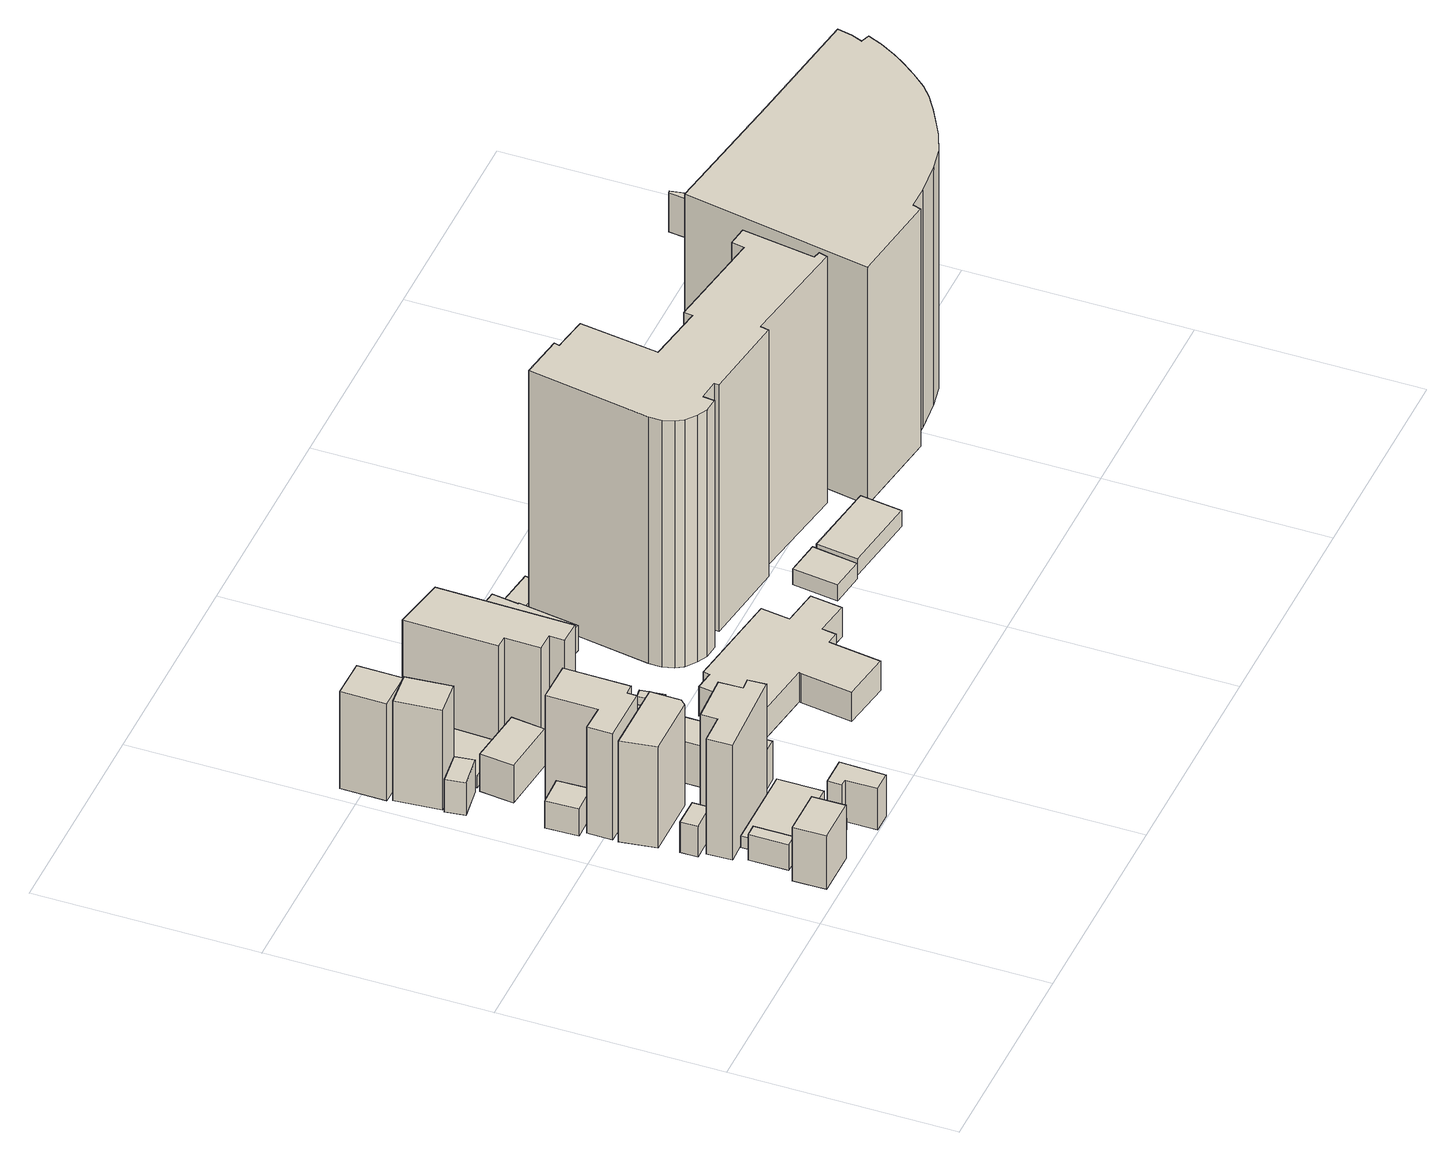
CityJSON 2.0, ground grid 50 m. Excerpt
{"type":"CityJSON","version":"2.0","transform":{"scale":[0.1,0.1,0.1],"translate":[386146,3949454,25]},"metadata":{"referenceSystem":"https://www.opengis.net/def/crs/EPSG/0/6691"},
"CityObjects":{
"building1":{"type":"Building","attributes":{"延べ面積換算係数":"1.00","大字・町コード":"49","13+区市町村コード+大字・町コード+町・丁目コード":"13101049000","class":"3002","usage":"401","measuredHeight":15.8,"storeysAboveGround":4,"storeysBelowGround":0,"RiverFloodingRiskAttribute.description":"10","RiverFloodingRiskAttribute.rank":"1","RiverFloodingRiskAttribute.depth":0.04,"RiverFloodingRiskAttribute.adminType":"2","RiverFloodingRiskAttribute.scale":"2","BuildingDetailAttribute.buildingRoofEdgeArea":75.21,"BuildingDetailAttribute.fireproofStructureType":"1001","BuildingDetailAttribute.urbanPlanType":"21","BuildingDetailAttribute.areaClassificationType":"22","BuildingDetailAttribute.districtsAndZonesType":"10","BuildingDetailAttribute.landUseType":"212","BuildingDetailAttribute.detailedUsage":"1210","BuildingDetailAttribute.specifiedBuildingCoverageRate":80,"BuildingDetailAttribute.specifiedFloorAreaRate":600,"BuildingDetailAttribute.surveyYear":2021,"BuildingIDAttribute.prefecture":"13","BuildingIDAttribute.city":"13101"},"address":[{"country":"日本","locality":"東京都千代田区隼町"}],"geometry":[{"type":"Solid","lod":"1","boundaries":[[[[0,1,2,3]],[[2,4,5,3]],[[1,6,4,2]],[[0,7,6,1]],[[3,5,7,0]],[[4,6,7,5]]]]}]},
"building2":{"type":"Building","attributes":{"延べ面積換算係数":"1.00","大字・町コード":"49","13+区市町村コード+大字・町コード+町・丁目コード":"13101049000","class":"3003","usage":"401","measuredHeight":8.6,"storeysAboveGround":10,"storeysBelowGround":0,"RiverFloodingRiskAttribute.description":"10","RiverFloodingRiskAttribute.rank":"1","RiverFloodingRiskAttribute.depth":0.02,"RiverFloodingRiskAttribute.adminType":"2","RiverFloodingRiskAttribute.scale":"2","BuildingDetailAttribute.buildingRoofEdgeArea":447.34,"BuildingDetailAttribute.fireproofStructureType":"1001","BuildingDetailAttribute.urbanPlanType":"21","BuildingDetailAttribute.areaClassificationType":"22","BuildingDetailAttribute.districtsAndZonesType":"10","BuildingDetailAttribute.landUseType":"212","BuildingDetailAttribute.detailedUsage":"1210","BuildingDetailAttribute.specifiedBuildingCoverageRate":80,"BuildingDetailAttribute.specifiedFloorAreaRate":600,"BuildingDetailAttribute.surveyYear":2021,"BuildingIDAttribute.prefecture":"13","BuildingIDAttribute.city":"13101"},"address":[{"country":"日本","locality":"東京都千代田区隼町"}],"geometry":[{"type":"Solid","lod":"1","boundaries":[[[[8,9,10,11]],[[10,12,13,11]],[[9,14,12,10]],[[8,15,14,9]],[[11,13,15,8]],[[12,14,15,13]]]]}]},
"building3":{"type":"Building","attributes":{"延べ面積換算係数":"1.00","大字・町コード":"49","13+区市町村コード+大字・町コード+町・丁目コード":"13101049000","class":"3001","usage":"413","measuredHeight":9.8,"storeysAboveGround":2,"storeysBelowGround":0,"RiverFloodingRiskAttribute.description":"10","RiverFloodingRiskAttribute.rank":"1","RiverFloodingRiskAttribute.depth":0.01,"RiverFloodingRiskAttribute.adminType":"2","RiverFloodingRiskAttribute.scale":"2","BuildingDetailAttribute.buildingRoofEdgeArea":24.84,"BuildingDetailAttribute.fireproofStructureType":"1003","BuildingDetailAttribute.urbanPlanType":"21","BuildingDetailAttribute.areaClassificationType":"22","BuildingDetailAttribute.districtsAndZonesType":"10","BuildingDetailAttribute.landUseType":"211","BuildingDetailAttribute.detailedUsage":"1230","BuildingDetailAttribute.specifiedBuildingCoverageRate":80,"BuildingDetailAttribute.specifiedFloorAreaRate":600,"BuildingDetailAttribute.surveyYear":2021,"BuildingIDAttribute.prefecture":"13","BuildingIDAttribute.city":"13101"},"address":[{"country":"日本","locality":"東京都千代田区隼町"}],"geometry":[{"type":"Solid","lod":"1","boundaries":[[[[16,17,18,19]],[[18,20,21,19]],[[17,22,20,18]],[[16,23,22,17]],[[19,21,23,16]],[[20,22,23,21]]]]}]},
"building4":{"type":"Building","attributes":{"延べ面積換算係数":"1.00","大字・町コード":"49","13+区市町村コード+大字・町コード+町・丁目コード":"13101049000","class":"3001","usage":"413","measuredHeight":7.9,"storeysAboveGround":2,"storeysBelowGround":0,"RiverFloodingRiskAttribute.description":"10","RiverFloodingRiskAttribute.rank":"1","RiverFloodingRiskAttribute.depth":0.02,"RiverFloodingRiskAttribute.adminType":"2","RiverFloodingRiskAttribute.scale":"2","BuildingDetailAttribute.buildingRoofEdgeArea":50.17,"BuildingDetailAttribute.fireproofStructureType":"1003","BuildingDetailAttribute.urbanPlanType":"21","BuildingDetailAttribute.areaClassificationType":"22","BuildingDetailAttribute.districtsAndZonesType":"10","BuildingDetailAttribute.landUseType":"211","BuildingDetailAttribute.detailedUsage":"1230","BuildingDetailAttribute.specifiedBuildingCoverageRate":80,"BuildingDetailAttribute.specifiedFloorAreaRate":600,"BuildingDetailAttribute.surveyYear":2021,"BuildingIDAttribute.prefecture":"13","BuildingIDAttribute.city":"13101"},"address":[{"country":"日本","locality":"東京都千代田区隼町"}],"geometry":[{"type":"Solid","lod":"1","boundaries":[[[[24,25,26,27]],[[26,28,29,27]],[[25,30,28,26]],[[24,31,30,25]],[[27,29,31,24]],[[28,30,31,29]]]]}]},
"building5":{"type":"Building","attributes":{"延べ面積換算係数":"1.00","大字・町コード":"49","13+区市町村コード+大字・町コード+町・丁目コード":"13101049000","class":"3001","usage":"415","measuredHeight":-9999,"storeysAboveGround":3,"storeysBelowGround":0,"RiverFloodingRiskAttribute.description":"10","RiverFloodingRiskAttribute.rank":"1","RiverFloodingRiskAttribute.depth":0.04,"RiverFloodingRiskAttribute.adminType":"2","RiverFloodingRiskAttribute.scale":"2","BuildingDetailAttribute.buildingRoofEdgeArea":134.75,"BuildingDetailAttribute.fireproofStructureType":"1002","BuildingDetailAttribute.urbanPlanType":"21","BuildingDetailAttribute.areaClassificationType":"22","BuildingDetailAttribute.districtsAndZonesType":"10","BuildingDetailAttribute.landUseType":"211","BuildingDetailAttribute.detailedUsage":"1420","BuildingDetailAttribute.specifiedBuildingCoverageRate":80,"BuildingDetailAttribute.specifiedFloorAreaRate":600,"BuildingDetailAttribute.surveyYear":2021,"BuildingIDAttribute.prefecture":"13","BuildingIDAttribute.city":"13101"},"address":[{"country":"日本","locality":"東京都千代田区隼町"}],"geometry":[{"type":"Solid","lod":"1","boundaries":[[[[32,33,34,35,36,37]],[[36,38,39,37]],[[35,40,38,36]],[[34,41,40,35]],[[33,42,41,34]],[[32,43,42,33]],[[37,39,43,32]],[[38,40,41,42,43,39]]]]}]},
"building6":{"type":"Building","attributes":{"延べ面積換算係数":"1.00","大字・町コード":"49","13+区市町村コード+大字・町コード+町・丁目コード":"13101049000","class":"3002","usage":"401","measuredHeight":32.1,"storeysAboveGround":8,"storeysBelowGround":0,"BuildingDetailAttribute.buildingRoofEdgeArea":129.25,"BuildingDetailAttribute.fireproofStructureType":"1001","BuildingDetailAttribute.urbanPlanType":"21","BuildingDetailAttribute.areaClassificationType":"22","BuildingDetailAttribute.districtsAndZonesType":"10","BuildingDetailAttribute.landUseType":"212","BuildingDetailAttribute.detailedUsage":"1210","BuildingDetailAttribute.specifiedBuildingCoverageRate":80,"BuildingDetailAttribute.specifiedFloorAreaRate":600,"BuildingDetailAttribute.surveyYear":2021,"BuildingIDAttribute.prefecture":"13","BuildingIDAttribute.city":"13101"},"address":[{"country":"日本","locality":"東京都千代田区隼町"}],"geometry":[{"type":"Solid","lod":"1","boundaries":[[[[44,45,46,47,48]],[[47,49,50,48]],[[46,51,49,47]],[[45,52,51,46]],[[44,53,52,45]],[[48,50,53,44]],[[49,51,52,53,50]]]]}]},
"building7":{"type":"Building","attributes":{"延べ面積換算係数":"1.00","大字・町コード":"49","13+区市町村コード+大字・町コード+町・丁目コード":"13101049000","class":"3001","usage":"413","measuredHeight":8.8,"storeysAboveGround":3,"storeysBelowGround":0,"RiverFloodingRiskAttribute.description":"10","RiverFloodingRiskAttribute.rank":"1","RiverFloodingRiskAttribute.depth":0.01,"RiverFloodingRiskAttribute.adminType":"2","RiverFloodingRiskAttribute.scale":"2","BuildingDetailAttribute.buildingRoofEdgeArea":32.6,"BuildingDetailAttribute.fireproofStructureType":"1003","BuildingDetailAttribute.urbanPlanType":"21","BuildingDetailAttribute.areaClassificationType":"22","BuildingDetailAttribute.districtsAndZonesType":"10","BuildingDetailAttribute.landUseType":"211","BuildingDetailAttribute.detailedUsage":"1230","BuildingDetailAttribute.specifiedBuildingCoverageRate":80,"BuildingDetailAttribute.specifiedFloorAreaRate":600,"BuildingDetailAttribute.surveyYear":2021,"BuildingIDAttribute.prefecture":"13","BuildingIDAttribute.city":"13101"},"address":[{"country":"日本","locality":"東京都千代田区隼町"}],"geometry":[{"type":"Solid","lod":"1","boundaries":[[[[54,55,56,57]],[[56,58,59,57]],[[55,60,58,56]],[[54,61,60,55]],[[57,59,61,54]],[[58,60,61,59]]]]}]},
"building8":{"type":"Building","attributes":{"延べ面積換算係数":"1.00","大字・町コード":"49","13+区市町村コード+大字・町コード+町・丁目コード":"13101049000","class":"3002","usage":"401","measuredHeight":38.8,"storeysAboveGround":10,"storeysBelowGround":0,"RiverFloodingRiskAttribute.description":"10","RiverFloodingRiskAttribute.rank":"1","RiverFloodingRiskAttribute.depth":0.01,"RiverFloodingRiskAttribute.adminType":"2","RiverFloodingRiskAttribute.scale":"2","BuildingDetailAttribute.buildingRoofEdgeArea":447.34,"BuildingDetailAttribute.fireproofStructureType":"1001","BuildingDetailAttribute.urbanPlanType":"21","BuildingDetailAttribute.areaClassificationType":"22","BuildingDetailAttribute.districtsAndZonesType":"10","BuildingDetailAttribute.landUseType":"212","BuildingDetailAttribute.detailedUsage":"1210","BuildingDetailAttribute.specifiedBuildingCoverageRate":80,"BuildingDetailAttribute.specifiedFloorAreaRate":600,"BuildingDetailAttribute.surveyYear":2021,"BuildingIDAttribute.prefecture":"13","BuildingIDAttribute.city":"13101"},"address":[{"country":"日本","locality":"東京都千代田区隼町"}],"geometry":[{"type":"Solid","lod":"1","boundaries":[[[[62,63,64,65,66,67,68,69]],[[68,70,71,69]],[[67,72,70,68]],[[66,73,72,67]],[[65,74,73,66]],[[64,75,74,65]],[[63,76,75,64]],[[62,77,76,63]],[[69,71,77,62]],[[70,72,73,74,75,76,77,71]]]]}]},
"building9":{"type":"Building","attributes":{"延べ面積換算係数":"1.00","大字・町コード":"49","13+区市町村コード+大字・町コード+町・丁目コード":"13101049000","class":"3002","usage":"401","measuredHeight":-9999,"storeysAboveGround":10,"storeysBelowGround":0,"RiverFloodingRiskAttribute.description":"10","RiverFloodingRiskAttribute.rank":"1","RiverFloodingRiskAttribute.depth":0.03,"RiverFloodingRiskAttribute.adminType":"2","RiverFloodingRiskAttribute.scale":"2","BuildingDetailAttribute.buildingRoofEdgeArea":447.34,"BuildingDetailAttribute.fireproofStructureType":"1001","BuildingDetailAttribute.urbanPlanType":"21","BuildingDetailAttribute.areaClassificationType":"22","BuildingDetailAttribute.districtsAndZonesType":"10","BuildingDetailAttribute.landUseType":"212","BuildingDetailAttribute.detailedUsage":"1210","BuildingDetailAttribute.specifiedBuildingCoverageRate":80,"BuildingDetailAttribute.specifiedFloorAreaRate":600,"BuildingDetailAttribute.surveyYear":2021,"BuildingIDAttribute.prefecture":"13","BuildingIDAttribute.city":"13101"},"address":[{"country":"日本","locality":"東京都千代田区隼町"}],"geometry":[{"type":"Solid","lod":"1","boundaries":[[[[78,79,80,81,82,83,84,85,86,87]],[[86,88,89,87]],[[85,90,88,86]],[[84,91,90,85]],[[83,92,91,84]],[[82,93,92,83]],[[81,94,93,82]],[[80,95,94,81]],[[79,96,95,80]],[[78,97,96,79]],[[87,89,97,78]],[[88,90,91,92,93,94,95,96,97,89]]]]}]},
"building10":{"type":"Building","attributes":{"延べ面積換算係数":"1.00","大字・町コード":"49","13+区市町村コード+大字・町コード+町・丁目コード":"13101049000","class":"3002","usage":"401","measuredHeight":34.2,"storeysAboveGround":8,"storeysBelowGround":0,"BuildingDetailAttribute.buildingRoofEdgeArea":186.49,"BuildingDetailAttribute.fireproofStructureType":"1001","BuildingDetailAttribute.urbanPlanType":"21","BuildingDetailAttribute.areaClassificationType":"22","BuildingDetailAttribute.districtsAndZonesType":"10","BuildingDetailAttribute.landUseType":"212","BuildingDetailAttribute.detailedUsage":"1210","BuildingDetailAttribute.specifiedBuildingCoverageRate":80,"BuildingDetailAttribute.specifiedFloorAreaRate":600,"BuildingDetailAttribute.surveyYear":2021,"BuildingIDAttribute.prefecture":"13","BuildingIDAttribute.city":"13101"},"address":[{"country":"日本","locality":"東京都千代田区隼町"}],"geometry":[{"type":"Solid","lod":"1","boundaries":[[[[98,99,100,101,102,103,104,105]],[[104,106,107,105]],[[103,108,106,104]],[[102,109,108,103]],[[101,110,109,102]],[[100,111,110,101]],[[99,112,111,100]],[[98,113,112,99]],[[105,107,113,98]],[[106,108,109,110,111,112,113,107]]]]}]},
"building11":{"type":"Building","attributes":{"延べ面積換算係数":"1.00","大字・町コード":"49","13+区市町村コード+大字・町コード+町・丁目コード":"13101049000","class":"3002","usage":"401","measuredHeight":33.1,"storeysAboveGround":9,"storeysBelowGround":0,"RiverFloodingRiskAttribute.description":"10","RiverFloodingRiskAttribute.rank":"1","RiverFloodingRiskAttribute.depth":0.04,"RiverFloodingRiskAttribute.adminType":"2","RiverFloodingRiskAttribute.scale":"2","BuildingDetailAttribute.buildingRoofEdgeArea":81.59,"BuildingDetailAttribute.fireproofStructureType":"1001","BuildingDetailAttribute.urbanPlanType":"21","BuildingDetailAttribute.areaClassificationType":"22","BuildingDetailAttribute.districtsAndZonesType":"10","BuildingDetailAttribute.landUseType":"212","BuildingDetailAttribute.detailedUsage":"1210","BuildingDetailAttribute.specifiedBuildingCoverageRate":80,"BuildingDetailAttribute.specifiedFloorAreaRate":600,"BuildingDetailAttribute.surveyYear":2021,"BuildingIDAttribute.prefecture":"13","BuildingIDAttribute.city":"13101"},"address":[{"country":"日本","locality":"東京都千代田区隼町"}],"geometry":[{"type":"Solid","lod":"1","boundaries":[[[[114,115,116,117]],[[116,118,119,117]],[[115,120,118,116]],[[114,121,120,115]],[[117,119,121,114]],[[118,120,121,119]]]]}]},
"building12":{"type":"Building","attributes":{"延べ面積換算係数":"1.00","大字・町コード":"49","13+区市町村コード+大字・町コード+町・丁目コード":"13101049000","class":"3002","usage":"401","measuredHeight":34.2,"storeysAboveGround":8,"storeysBelowGround":0,"RiverFloodingRiskAttribute.description":"10","RiverFloodingRiskAttribute.rank":"1","RiverFloodingRiskAttribute.depth":0.02,"RiverFloodingRiskAttribute.adminType":"2","RiverFloodingRiskAttribute.scale":"2","BuildingDetailAttribute.buildingRoofEdgeArea":89.61,"BuildingDetailAttribute.fireproofStructureType":"1001","BuildingDetailAttribute.urbanPlanType":"21","BuildingDetailAttribute.areaClassificationType":"22","BuildingDetailAttribute.districtsAndZonesType":"10","BuildingDetailAttribute.landUseType":"212","BuildingDetailAttribute.detailedUsage":"1210","BuildingDetailAttribute.specifiedBuildingCoverageRate":80,"BuildingDetailAttribute.specifiedFloorAreaRate":600,"BuildingDetailAttribute.surveyYear":2021,"BuildingIDAttribute.prefecture":"13","BuildingIDAttribute.city":"13101"},"address":[{"country":"日本","locality":"東京都千代田区隼町"}],"geometry":[{"type":"Solid","lod":"1","boundaries":[[[[122,123,124,125]],[[124,126,127,125]],[[123,128,126,124]],[[122,129,128,123]],[[125,127,129,122]],[[126,128,129,127]]]]}]},
"building13":{"type":"Building","attributes":{"延べ面積換算係数":"1.00","大字・町コード":"49","13+区市町村コード+大字・町コード+町・丁目コード":"13101049000","class":"3002","usage":"415","measuredHeight":14.5,"storeysAboveGround":3,"storeysBelowGround":0,"RiverFloodingRiskAttribute.description":"10","RiverFloodingRiskAttribute.rank":"1","RiverFloodingRiskAttribute.depth":0.05,"RiverFloodingRiskAttribute.adminType":"2","RiverFloodingRiskAttribute.scale":"2","BuildingDetailAttribute.buildingRoofEdgeArea":134.75,"BuildingDetailAttribute.fireproofStructureType":"1002","BuildingDetailAttribute.urbanPlanType":"21","BuildingDetailAttribute.areaClassificationType":"22","BuildingDetailAttribute.districtsAndZonesType":"10","BuildingDetailAttribute.landUseType":"211","BuildingDetailAttribute.detailedUsage":"1420","BuildingDetailAttribute.specifiedBuildingCoverageRate":80,"BuildingDetailAttribute.specifiedFloorAreaRate":600,"BuildingDetailAttribute.surveyYear":2021,"BuildingIDAttribute.prefecture":"13","BuildingIDAttribute.city":"13101"},"address":[{"country":"日本","locality":"東京都千代田区隼町"}],"geometry":[{"type":"Solid","lod":"1","boundaries":[[[[130,131,132,133,134,135]],[[134,136,137,135]],[[133,138,136,134]],[[132,139,138,133]],[[131,140,139,132]],[[130,141,140,131]],[[135,137,141,130]],[[136,138,139,140,141,137]]]]}]},
"building14":{"type":"Building","attributes":{"延べ面積換算係数":"1.00","大字・町コード":"49","13+区市町村コード+大字・町コード+町・丁目コード":"13101049000","class":"3002","usage":"411","measuredHeight":12.7,"storeysAboveGround":3,"storeysBelowGround":0,"BuildingDetailAttribute.buildingRoofEdgeArea":99.76,"BuildingDetailAttribute.fireproofStructureType":"1001","BuildingDetailAttribute.urbanPlanType":"21","BuildingDetailAttribute.areaClassificationType":"22","BuildingDetailAttribute.districtsAndZonesType":"10","BuildingDetailAttribute.landUseType":"211","BuildingDetailAttribute.detailedUsage":"1310","BuildingDetailAttribute.specifiedBuildingCoverageRate":80,"BuildingDetailAttribute.specifiedFloorAreaRate":600,"BuildingDetailAttribute.surveyYear":2021,"BuildingIDAttribute.prefecture":"13","BuildingIDAttribute.city":"13101"},"address":[{"country":"日本","locality":"東京都千代田区隼町"}],"geometry":[{"type":"Solid","lod":"1","boundaries":[[[[142,143,144,145]],[[144,146,147,145]],[[143,148,146,144]],[[142,149,148,143]],[[145,147,149,142]],[[146,148,149,147]]]]}]},
"building15":{"type":"Building","attributes":{"延べ面積換算係数":"1.00","大字・町コード":"49","13+区市町村コード+大字・町コード+町・丁目コード":"13101049000","class":"3002","usage":"411","measuredHeight":22.6,"storeysAboveGround":3,"storeysBelowGround":0,"RiverFloodingRiskAttribute.description":"10","RiverFloodingRiskAttribute.rank":"1","RiverFloodingRiskAttribute.depth":0.03,"RiverFloodingRiskAttribute.adminType":"2","RiverFloodingRiskAttribute.scale":"2","BuildingDetailAttribute.buildingRoofEdgeArea":38.32,"BuildingDetailAttribute.fireproofStructureType":"1001","BuildingDetailAttribute.urbanPlanType":"21","BuildingDetailAttribute.areaClassificationType":"22","BuildingDetailAttribute.districtsAndZonesType":"10","BuildingDetailAttribute.landUseType":"211","BuildingDetailAttribute.detailedUsage":"1310","BuildingDetailAttribute.specifiedBuildingCoverageRate":80,"BuildingDetailAttribute.specifiedFloorAreaRate":600,"BuildingDetailAttribute.surveyYear":2021,"BuildingIDAttribute.prefecture":"13","BuildingIDAttribute.city":"13101"},"address":[{"country":"日本","locality":"東京都千代田区隼町"}],"geometry":[{"type":"Solid","lod":"1","boundaries":[[[[150,151,152,153]],[[152,154,155,153]],[[151,156,154,152]],[[150,157,156,151]],[[153,155,157,150]],[[154,156,157,155]]]]}]},
"building16":{"type":"Building","attributes":{"延べ面積換算係数":"1.00","大字・町コード":"49","13+区市町村コード+大字・町コード+町・丁目コード":"13101049000","class":"3002","usage":"403","measuredHeight":-9999,"storeysAboveGround":11,"storeysBelowGround":0,"BuildingDetailAttribute.buildingRoofEdgeArea":261.8,"BuildingDetailAttribute.fireproofStructureType":"1001","BuildingDetailAttribute.urbanPlanType":"21","BuildingDetailAttribute.areaClassificationType":"22","BuildingDetailAttribute.districtsAndZonesType":"10","BuildingDetailAttribute.landUseType":"212","BuildingDetailAttribute.detailedUsage":"1241","BuildingDetailAttribute.specifiedBuildingCoverageRate":80,"BuildingDetailAttribute.specifiedFloorAreaRate":600,"BuildingDetailAttribute.surveyYear":2021,"BuildingIDAttribute.prefecture":"13","BuildingIDAttribute.city":"13101"},"address":[{"country":"日本","locality":"東京都千代田区隼町"}],"geometry":[{"type":"Solid","lod":"1","boundaries":[[[[158,159,160,161,162,163]],[[162,164,165,163]],[[161,166,164,162]],[[160,167,166,161]],[[159,168,167,160]],[[158,169,168,159]],[[163,165,169,158]],[[164,166,167,168,169,165]]]]}]},
"building17":{"type":"Building","attributes":{"延べ面積換算係数":"1.00","大字・町コード":"49","13+区市町村コード+大字・町コード+町・丁目コード":"13101049000","class":"3002","usage":"401","measuredHeight":12.8,"storeysAboveGround":4,"storeysBelowGround":1,"BuildingDetailAttribute.buildingRoofEdgeArea":127.77,"BuildingDetailAttribute.fireproofStructureType":"1001","BuildingDetailAttribute.urbanPlanType":"21","BuildingDetailAttribute.areaClassificationType":"22","BuildingDetailAttribute.districtsAndZonesType":"10","BuildingDetailAttribute.landUseType":"212","BuildingDetailAttribute.detailedUsage":"1210","BuildingDetailAttribute.specifiedBuildingCoverageRate":80,"BuildingDetailAttribute.specifiedFloorAreaRate":600,"BuildingDetailAttribute.surveyYear":2021,"BuildingIDAttribute.prefecture":"13","BuildingIDAttribute.city":"13101"},"address":[{"country":"日本","locality":"東京都千代田区隼町"}],"geometry":[{"type":"Solid","lod":"1","boundaries":[[[[170,171,172,173]],[[172,174,175,173]],[[171,176,174,172]],[[170,177,176,171]],[[173,175,177,170]],[[174,176,177,175]]]]}]},
"building18":{"type":"Building","attributes":{"延べ面積換算係数":"1.00","大字・町コード":"49","13+区市町村コード+大字・町コード+町・丁目コード":"13101049000","class":"3002","usage":"411","measuredHeight":10.4,"storeysAboveGround":3,"storeysBelowGround":0,"BuildingDetailAttribute.buildingRoofEdgeArea":59.93,"BuildingDetailAttribute.fireproofStructureType":"1001","BuildingDetailAttribute.urbanPlanType":"21","BuildingDetailAttribute.areaClassificationType":"22","BuildingDetailAttribute.districtsAndZonesType":"10","BuildingDetailAttribute.landUseType":"211","BuildingDetailAttribute.detailedUsage":"1310","BuildingDetailAttribute.specifiedBuildingCoverageRate":80,"BuildingDetailAttribute.specifiedFloorAreaRate":600,"BuildingDetailAttribute.surveyYear":2021,"BuildingIDAttribute.prefecture":"13","BuildingIDAttribute.city":"13101"},"address":[{"country":"日本","locality":"東京都千代田区隼町"}],"geometry":[{"type":"Solid","lod":"1","boundaries":[[[[178,179,180,181]],[[180,182,183,181]],[[179,184,182,180]],[[178,185,184,179]],[[181,183,185,178]],[[182,184,185,183]]]]}]},
"building19":{"type":"Building","attributes":{"延べ面積換算係数":"1.00","大字・町コード":"49","13+区市町村コード+大字・町コード+町・丁目コード":"13101049000","class":"3001","usage":"401","measuredHeight":7.4,"storeysAboveGround":2,"storeysBelowGround":0,"BuildingDetailAttribute.buildingRoofEdgeArea":27.82,"BuildingDetailAttribute.fireproofStructureType":"1002","BuildingDetailAttribute.urbanPlanType":"21","BuildingDetailAttribute.areaClassificationType":"22","BuildingDetailAttribute.districtsAndZonesType":"10","BuildingDetailAttribute.landUseType":"212","BuildingDetailAttribute.detailedUsage":"1210","BuildingDetailAttribute.specifiedBuildingCoverageRate":80,"BuildingDetailAttribute.specifiedFloorAreaRate":600,"BuildingDetailAttribute.surveyYear":2021,"BuildingIDAttribute.prefecture":"13","BuildingIDAttribute.city":"13101"},"address":[{"country":"日本","locality":"東京都千代田区隼町"}],"geometry":[{"type":"Solid","lod":"1","boundaries":[[[[186,187,188,189]],[[188,190,191,189]],[[187,192,190,188]],[[186,193,192,187]],[[189,191,193,186]],[[190,192,193,191]]]]}]},
"building20":{"type":"Building","attributes":{"延べ面積換算係数":"1.00","大字・町コード":"49","13+区市町村コード+大字・町コード+町・丁目コード":"13101049000","class":"3002","usage":"401","measuredHeight":32.9,"storeysAboveGround":8,"storeysBelowGround":1,"BuildingDetailAttribute.buildingRoofEdgeArea":337.21,"BuildingDetailAttribute.fireproofStructureType":"1001","BuildingDetailAttribute.urbanPlanType":"21","BuildingDetailAttribute.areaClassificationType":"22","BuildingDetailAttribute.districtsAndZonesType":"10","BuildingDetailAttribute.landUseType":"212","BuildingDetailAttribute.detailedUsage":"1210","BuildingDetailAttribute.specifiedBuildingCoverageRate":80,"BuildingDetailAttribute.specifiedFloorAreaRate":600,"BuildingDetailAttribute.surveyYear":2021,"BuildingIDAttribute.prefecture":"13","BuildingIDAttribute.city":"13101"},"address":[{"country":"日本","locality":"東京都千代田区隼町"}],"geometry":[{"type":"Solid","lod":"1","boundaries":[[[[194,195,196,197,198,199,200,201]],[[200,202,203,201]],[[199,204,202,200]],[[198,205,204,199]],[[197,206,205,198]],[[196,207,206,197]],[[195,208,207,196]],[[194,209,208,195]],[[201,203,209,194]],[[202,204,205,206,207,208,209,203]]]]}]},
"building21":{"type":"Building","attributes":{"延べ面積換算係数":"1.00","説明注記":"ごみ小屋","大字・町コード":"49","13+区市町村コード+大字・町コード+町・丁目コード":"13101049000","class":"3001","usage":"412","measuredHeight":-9999,"storeysAboveGround":1,"storeysBelowGround":0,"BuildingDetailAttribute.buildingRoofEdgeArea":11.98,"BuildingDetailAttribute.fireproofStructureType":"1001","BuildingDetailAttribute.urbanPlanType":"21","BuildingDetailAttribute.areaClassificationType":"22","BuildingDetailAttribute.districtsAndZonesType":"10","BuildingDetailAttribute.landUseType":"211","BuildingDetailAttribute.detailedUsage":"1320","BuildingDetailAttribute.specifiedBuildingCoverageRate":80,"BuildingDetailAttribute.specifiedFloorAreaRate":500,"BuildingDetailAttribute.surveyYear":2021,"BuildingIDAttribute.prefecture":"13","BuildingIDAttribute.city":"13101"},"address":[{"country":"日本","locality":"東京都千代田区隼町"}],"geometry":[{"type":"Solid","lod":"1","boundaries":[[[[210,211,212,213]],[[212,214,215,213]],[[211,216,214,212]],[[210,217,216,211]],[[213,215,217,210]],[[214,216,217,215]]]]}]},
"building22":{"type":"Building","attributes":{"延べ面積換算係数":"1.00","大字・町コード":"49","13+区市町村コード+大字・町コード+町・丁目コード":"13101049000","class":"3001","usage":"411","measuredHeight":9.3,"storeysAboveGround":2,"storeysBelowGround":0,"RiverFloodingRiskAttribute.description":"10","RiverFloodingRiskAttribute.rank":"1","RiverFloodingRiskAttribute.depth":0.04,"RiverFloodingRiskAttribute.adminType":"2","RiverFloodingRiskAttribute.scale":"2","BuildingDetailAttribute.buildingRoofEdgeArea":620.18,"BuildingDetailAttribute.fireproofStructureType":"1001","BuildingDetailAttribute.urbanPlanType":"21","BuildingDetailAttribute.areaClassificationType":"22","BuildingDetailAttribute.districtsAndZonesType":"10","BuildingDetailAttribute.landUseType":"211","BuildingDetailAttribute.detailedUsage":"1310","BuildingDetailAttribute.specifiedBuildingCoverageRate":80,"BuildingDetailAttribute.specifiedFloorAreaRate":500,"BuildingDetailAttribute.surveyYear":2021,"BuildingIDAttribute.prefecture":"13","BuildingIDAttribute.city":"13101"},"address":[{"country":"日本","locality":"東京都千代田区隼町"}],"geometry":[{"type":"Solid","lod":"1","boundaries":[[[[218,219,220,221,222,223,224,225,226,227,228,229,230,231,232]],[[231,233,234,232]],[[230,235,233,231]],[[229,236,235,230]],[[228,237,236,229]],[[227,238,237,228]],[[226,239,238,227]],[[225,240,239,226]],[[224,241,240,225]],[[223,242,241,224]],[[222,243,242,223]],[[221,244,243,222]],[[220,245,244,221]],[[219,246,245,220]],[[218,247,246,219]],[[232,234,247,218]],[[233,235,236,237,238,239,240,241,242,243,244,245,246,247,234]]]]}]},
"building23":{"type":"Building","attributes":{"class":"3001","usage":"461","measuredHeight":15.7,"storeysAboveGround":9999,"storeysBelowGround":9999,"BuildingDetailAttribute.buildingRoofEdgeArea":-9999,"BuildingDetailAttribute.fireproofStructureType":"1011","BuildingDetailAttribute.urbanPlanType":"21","BuildingDetailAttribute.areaClassificationType":"22","BuildingDetailAttribute.districtsAndZonesType":"10","BuildingDetailAttribute.landUseType":"211","BuildingDetailAttribute.detailedUsage":"0","BuildingDetailAttribute.specifiedBuildingCoverageRate":80,"BuildingDetailAttribute.specifiedFloorAreaRate":500,"BuildingDetailAttribute.surveyYear":"0001","BuildingIDAttribute.prefecture":"13","BuildingIDAttribute.city":"13101"},"geometry":[{"type":"Solid","lod":"1","boundaries":[[[[248,249,250,251,252,253,254,255]],[[254,256,257,255]],[[253,258,256,254]],[[252,259,258,253]],[[251,260,259,252]],[[250,261,260,251]],[[249,262,261,250]],[[248,263,262,249]],[[255,257,263,248]],[[256,258,259,260,261,262,263,257]]]]}]},
"building24":{"type":"Building","attributes":{"class":"3001","usage":"461","measuredHeight":55.3,"storeysAboveGround":9999,"storeysBelowGround":9999,"BuildingDetailAttribute.buildingRoofEdgeArea":-9999,"BuildingDetailAttribute.fireproofStructureType":"1011","BuildingDetailAttribute.urbanPlanType":"21","BuildingDetailAttribute.areaClassificationType":"22","BuildingDetailAttribute.districtsAndZonesType":"10","BuildingDetailAttribute.landUseType":"211","BuildingDetailAttribute.detailedUsage":"0","BuildingDetailAttribute.specifiedBuildingCoverageRate":80,"BuildingDetailAttribute.specifiedFloorAreaRate":500,"BuildingDetailAttribute.surveyYear":"0001","BuildingIDAttribute.prefecture":"13","BuildingIDAttribute.city":"13101"},"geometry":[{"type":"Solid","lod":"1","boundaries":[[[[264,265,266,267]],[[266,268,269,267]],[[265,270,268,266]],[[264,271,270,265]],[[267,269,271,264]],[[268,270,271,269]]]]}]},
"building25":{"type":"Building","attributes":{"延べ面積換算係数":"1.00","大字・町コード":"49","13+区市町村コード+大字・町コード+町・丁目コード":"13101049000","class":"3001","usage":"412","measuredHeight":65.2,"storeysAboveGround":19,"storeysBelowGround":1,"BuildingDetailAttribute.buildingRoofEdgeArea":1464.93,"BuildingDetailAttribute.fireproofStructureType":"1001","BuildingDetailAttribute.urbanPlanType":"21","BuildingDetailAttribute.areaClassificationType":"22","BuildingDetailAttribute.districtsAndZonesType":"10","BuildingDetailAttribute.landUseType":"211","BuildingDetailAttribute.detailedUsage":"1320","BuildingDetailAttribute.specifiedBuildingCoverageRate":80,"BuildingDetailAttribute.specifiedFloorAreaRate":500,"BuildingDetailAttribute.surveyYear":2021,"BuildingIDAttribute.prefecture":"13","BuildingIDAttribute.city":"13101"},"address":[{"country":"日本","locality":"東京都千代田区隼町"}],"geometry":[{"type":"Solid","lod":"1","boundaries":[[[[272,273,274,275]],[[274,276,277,275]],[[273,278,276,274]],[[272,279,278,273]],[[275,277,279,272]],[[276,278,279,277]]]]}]},
"building26":{"type":"Building","attributes":{"延べ面積換算係数":"1.00","大字・町コード":"49","13+区市町村コード+大字・町コード+町・丁目コード":"13101049000","class":"3001","usage":"411","measuredHeight":6,"storeysAboveGround":1,"storeysBelowGround":0,"BuildingDetailAttribute.buildingRoofEdgeArea":81.65,"BuildingDetailAttribute.fireproofStructureType":"1001","BuildingDetailAttribute.urbanPlanType":"21","BuildingDetailAttribute.areaClassificationType":"22","BuildingDetailAttribute.districtsAndZonesType":"10","BuildingDetailAttribute.landUseType":"211","BuildingDetailAttribute.detailedUsage":"1310","BuildingDetailAttribute.specifiedBuildingCoverageRate":80,"BuildingDetailAttribute.specifiedFloorAreaRate":500,"BuildingDetailAttribute.surveyYear":2021,"BuildingIDAttribute.prefecture":"13","BuildingIDAttribute.city":"13101"},"address":[{"country":"日本","locality":"東京都千代田区隼町"}],"geometry":[{"type":"Solid","lod":"1","boundaries":[[[[280,281,282,283]],[[282,284,285,283]],[[281,286,284,282]],[[280,287,286,281]],[[283,285,287,280]],[[284,286,287,285]]]]}]},
"building27":{"type":"Building","attributes":{"延べ面積換算係数":"1.00","大字・町コード":"49","13+区市町村コード+大字・町コード+町・丁目コード":"13101049000","class":"3002","usage":"412","measuredHeight":69.4,"storeysAboveGround":19,"storeysBelowGround":1,"BuildingDetailAttribute.buildingRoofEdgeArea":1464.93,"BuildingDetailAttribute.fireproofStructureType":"1001","BuildingDetailAttribute.urbanPlanType":"21","BuildingDetailAttribute.areaClassificationType":"22","BuildingDetailAttribute.districtsAndZonesType":"10","BuildingDetailAttribute.landUseType":"211","BuildingDetailAttribute.detailedUsage":"1320","BuildingDetailAttribute.specifiedBuildingCoverageRate":80,"BuildingDetailAttribute.specifiedFloorAreaRate":500,"BuildingDetailAttribute.surveyYear":2021,"BuildingIDAttribute.prefecture":"13","BuildingIDAttribute.city":"13101"},"address":[{"country":"日本","locality":"東京都千代田区隼町"}],"geometry":[{"type":"Solid","lod":"1","boundaries":[[[[288,289,290,291,292,293,294,295,296,297,298,299,300,301,302,303,304,305,306,307,308,309,310,311,312,313]],[[312,314,315,313]],[[311,316,314,312]],[[310,317,316,311]],[[309,318,317,310]],[[308,319,318,309]],[[307,320,319,308]],[[306,321,320,307]],[[305,322,321,306]],[[304,323,322,305]],[[303,324,323,304]],[[302,325,324,303]],[[301,326,325,302]],[[300,327,326,301]],[[299,328,327,300]],[[298,329,328,299]],[[297,330,329,298]],[[296,331,330,297]],[[295,332,331,296]],[[294,333,332,295]],[[293,334,333,294]],[[292,335,334,293]],[[291,336,335,292]],[[290,337,336,291]],[[289,338,337,290]],[[288,339,338,289]],[[313,315,339,288]],[[314,316,317,318,319,320,321,322,323,324,325,326,327,328,329,330,331,332,333,334,335,336,337,338,339,315]]]]}]},
"building28":{"type":"Building","attributes":{"class":"3003","usage":"461","measuredHeight":62.7,"storeysAboveGround":9999,"storeysBelowGround":9999,"BuildingDetailAttribute.buildingRoofEdgeArea":-9999,"BuildingDetailAttribute.fireproofStructureType":"1011","BuildingDetailAttribute.urbanPlanType":"21","BuildingDetailAttribute.areaClassificationType":"22","BuildingDetailAttribute.districtsAndZonesType":"10","BuildingDetailAttribute.landUseType":"211","BuildingDetailAttribute.detailedUsage":"0","BuildingDetailAttribute.specifiedBuildingCoverageRate":80,"BuildingDetailAttribute.specifiedFloorAreaRate":500,"BuildingDetailAttribute.surveyYear":"0001","BuildingIDAttribute.prefecture":"13","BuildingIDAttribute.city":"13101"},"geometry":[{"type":"Solid","lod":"1","boundaries":[[[[340,341,342,343,344,345]],[[344,346,347,345]],[[343,348,346,344]],[[342,349,348,343]],[[341,350,349,342]],[[340,351,350,341]],[[345,347,351,340]],[[346,348,349,350,351,347]]]]}]},
"building29":{"type":"Building","attributes":{"延べ面積換算係数":"1.00","大字・町コード":"49","13+区市町村コード+大字・町コード+町・丁目コード":"13101049000","class":"3001","usage":"411","measuredHeight":6.1,"storeysAboveGround":1,"storeysBelowGround":0,"RiverFloodingRiskAttribute.description":"10","RiverFloodingRiskAttribute.rank":"1","RiverFloodingRiskAttribute.depth":0.04,"RiverFloodingRiskAttribute.adminType":"2","RiverFloodingRiskAttribute.scale":"2","BuildingDetailAttribute.buildingRoofEdgeArea":165.88,"BuildingDetailAttribute.fireproofStructureType":"1001","BuildingDetailAttribute.urbanPlanType":"21","BuildingDetailAttribute.areaClassificationType":"22","BuildingDetailAttribute.districtsAndZonesType":"10","BuildingDetailAttribute.landUseType":"211","BuildingDetailAttribute.detailedUsage":"1310","BuildingDetailAttribute.specifiedBuildingCoverageRate":80,"BuildingDetailAttribute.specifiedFloorAreaRate":500,"BuildingDetailAttribute.surveyYear":2021,"BuildingIDAttribute.prefecture":"13","BuildingIDAttribute.city":"13101"},"address":[{"country":"日本","locality":"東京都千代田区隼町"}],"geometry":[{"type":"Solid","lod":"1","boundaries":[[[[352,353,354,355]],[[354,356,357,355]],[[353,358,356,354]],[[352,359,358,353]],[[355,357,359,352]],[[356,358,359,357]]]]}]},
"building30":{"type":"Building","attributes":{"class":"3001","usage":"461","measuredHeight":-9999,"storeysAboveGround":9999,"storeysBelowGround":9999,"BuildingDetailAttribute.buildingRoofEdgeArea":-9999,"BuildingDetailAttribute.fireproofStructureType":"1011","BuildingDetailAttribute.urbanPlanType":"21","BuildingDetailAttribute.areaClassificationType":"22","BuildingDetailAttribute.districtsAndZonesType":"10","BuildingDetailAttribute.landUseType":"212","BuildingDetailAttribute.detailedUsage":"0","BuildingDetailAttribute.specifiedBuildingCoverageRate":80,"BuildingDetailAttribute.specifiedFloorAreaRate":500,"BuildingDetailAttribute.surveyYear":"0001","BuildingIDAttribute.prefecture":"13","BuildingIDAttribute.city":"13101"},"geometry":[{"type":"Solid","lod":"1","boundaries":[[[[360,361,362,363]],[[362,364,365,363]],[[361,366,364,362]],[[360,367,366,361]],[[363,365,367,360]],[[364,366,367,365]]]]}]},
"building31":{"type":"Building","attributes":{"延べ面積換算係数":"1.00","大字・町コード":"49","13+区市町村コード+大字・町コード+町・丁目コード":"13101049000","class":"3002","usage":"403","measuredHeight":73.9,"storeysAboveGround":17,"storeysBelowGround":3,"RiverFloodingRiskAttribute.description":"10","RiverFloodingRiskAttribute.rank":"1","RiverFloodingRiskAttribute.depth":0.03,"RiverFloodingRiskAttribute.adminType":"2","RiverFloodingRiskAttribute.scale":"2","BuildingDetailAttribute.buildingRoofEdgeArea":2175.06,"BuildingDetailAttribute.fireproofStructureType":"1001","BuildingDetailAttribute.urbanPlanType":"21","BuildingDetailAttribute.areaClassificationType":"22","BuildingDetailAttribute.districtsAndZonesType":"10","BuildingDetailAttribute.landUseType":"212","BuildingDetailAttribute.detailedUsage":"1241","BuildingDetailAttribute.specifiedBuildingCoverageRate":80,"BuildingDetailAttribute.specifiedFloorAreaRate":500,"BuildingDetailAttribute.surveyYear":2021,"BuildingIDAttribute.prefecture":"13","BuildingIDAttribute.city":"13101"},"address":[{"country":"日本","locality":"東京都千代田区隼町"}],"geometry":[{"type":"Solid","lod":"1","boundaries":[[[[368,369,370,371,372,373,374,375,376,377,378,379,380,381,382,383,384,385,386,387,388]],[[387,389,390,388]],[[386,391,389,387]],[[385,392,391,386]],[[384,393,392,385]],[[383,394,393,384]],[[382,395,394,383]],[[381,396,395,382]],[[380,397,396,381]],[[379,398,397,380]],[[378,399,398,379]],[[377,400,399,378]],[[376,401,400,377]],[[375,402,401,376]],[[374,403,402,375]],[[373,404,403,374]],[[372,405,404,373]],[[371,406,405,372]],[[370,407,406,371]],[[369,408,407,370]],[[368,409,408,369]],[[388,390,409,368]],[[389,391,392,393,394,395,396,397,398,399,400,401,402,403,404,405,406,407,408,409,390]]]]}]},
"building32":{"type":"Building","attributes":{"class":"3001","usage":"461","measuredHeight":-9999,"storeysAboveGround":9999,"storeysBelowGround":9999,"RiverFloodingRiskAttribute.description":"10","RiverFloodingRiskAttribute.rank":"1","RiverFloodingRiskAttribute.depth":0.03,"RiverFloodingRiskAttribute.adminType":"2","RiverFloodingRiskAttribute.scale":"2","BuildingDetailAttribute.buildingRoofEdgeArea":-9999,"BuildingDetailAttribute.fireproofStructureType":"1011","BuildingDetailAttribute.urbanPlanType":"21","BuildingDetailAttribute.areaClassificationType":"22","BuildingDetailAttribute.districtsAndZonesType":"10","BuildingDetailAttribute.landUseType":"212","BuildingDetailAttribute.detailedUsage":"0","BuildingDetailAttribute.specifiedBuildingCoverageRate":80,"BuildingDetailAttribute.specifiedFloorAreaRate":700,"BuildingDetailAttribute.surveyYear":"0001","BuildingIDAttribute.prefecture":"13","BuildingIDAttribute.city":"13101"},"geometry":[{"type":"Solid","lod":"1","boundaries":[[[[410,411,412,413]],[[412,414,415,413]],[[411,416,414,412]],[[410,417,416,411]],[[413,415,417,410]],[[414,416,417,415]]]]}]},
"building33":{"type":"Building","attributes":{"地区計画":"麹町地区","class":"3001","usage":"461","measuredHeight":22,"storeysAboveGround":9999,"storeysBelowGround":9999,"RiverFloodingRiskAttribute.description":"10","RiverFloodingRiskAttribute.rank":"1","RiverFloodingRiskAttribute.depth":0.01,"RiverFloodingRiskAttribute.adminType":"2","RiverFloodingRiskAttribute.scale":"2","BuildingDetailAttribute.buildingRoofEdgeArea":-9999,"BuildingDetailAttribute.fireproofStructureType":"1011","BuildingDetailAttribute.urbanPlanType":"21","BuildingDetailAttribute.areaClassificationType":"22","BuildingDetailAttribute.districtsAndZonesType":"10","BuildingDetailAttribute.landUseType":"212","BuildingDetailAttribute.detailedUsage":"0","BuildingDetailAttribute.specifiedBuildingCoverageRate":80,"BuildingDetailAttribute.specifiedFloorAreaRate":700,"BuildingDetailAttribute.surveyYear":"0001","BuildingIDAttribute.prefecture":"13","BuildingIDAttribute.city":"13101"},"geometry":[{"type":"Solid","lod":"1","boundaries":[[[[418,419,420,421]],[[420,422,423,421]],[[419,424,422,420]],[[418,425,424,419]],[[421,423,425,418]],[[422,424,425,423]]]]}]}
},
"vertices":[
[209,103,1],[210,29,1],[106,29,1],[105,103,1],[106,29,139],[105,103,139],[210,29,139],[209,103,139],
[154,118,7],[126,119,7],[126,206,7],[154,206,7],[126,206,73],[154,206,73],[126,119,73],[154,118,73],
[95,301,9],[95,340,9],[160,340,9],[160,302,9],[160,340,88],[160,302,88],[95,340,88],[95,301,88],
[123,542,20],[55,540,20],[53,614,20],[121,616,20],[53,614,90],[121,616,90],[55,540,90],[123,542,90],
[293,103,1],[293,61,1],[246,62,1],[246,73,1],[213,74,1],[213,104,1],[213,74,31],[213,104,31],[246,73,31],[246,62,31],[293,61,31],[293,103,31],
[239,463,16],[238,395,16],[226,382,16],[84,382,16],[72,463,16],[84,382,277],[72,463,277],[226,382,277],[238,395,277],[239,463,277],
[91,824,27],[97,781,27],[23,771,27],[17,815,27],[23,771,111],[17,815,111],[97,781,111],[91,824,111],
[110,290,9],[178,292,9],[177,329,9],[285,334,9],[287,281,9],[313,283,9],[315,242,9],[112,233,9],[315,242,306],[112,233,306],[313,283,306],[287,281,306],[285,334,306],[177,329,306],[178,292,306],[110,290,306],
[349,234,7],[349,132,7],[322,132,7],[322,116,7],[200,116,7],[200,129,7],[182,129,7],[182,132,7],[157,132,7],[157,234,7],[157,132,37],[157,234,37],[182,132,37],[182,129,37],[200,129,37],[200,116,37],[322,116,37],[322,132,37],[349,132,37],[349,234,37],
[223,496,18],[200,496,18],[200,474,18],[71,475,18],[71,531,18],[130,530,18],[132,645,18],[225,644,18],[132,645,293],[225,644,293],[130,530,293],[71,531,293],[71,475,293],[200,474,293],[200,496,293],[223,496,293],
[10,923,28],[89,931,28],[99,828,28],[20,820,28],[99,828,286],[20,820,286],[89,931,286],[10,923,286],
[91,932,30],[3,933,30],[4,1035,30],[92,1034,30],[4,1035,281],[92,1034,281],[3,933,281],[91,932,281],
[316,74,1],[300,75,1],[300,106,1],[365,106,1],[362,4,1],[316,4,1],[362,4,108],[316,4,108],[365,106,108],[300,106,108],[300,75,108],[316,74,108],
[93,697,28],[102,773,28],[232,757,28],[223,682,28],[232,757,125],[223,682,125],[102,773,125],[93,697,125],
[367,250,16],[323,249,16],[321,343,16],[365,344,16],[321,343,116],[365,344,116],[323,249,116],[367,250,116],
[225,776,30],[108,781,30],[117,1004,30],[200,1001,30],[199,981,30],[233,979,30],[199,981,60],[233,979,60],[200,1001,60],[117,1004,60],[108,781,60],[225,776,60],
[360,351,19],[288,351,19],[289,542,19],[361,542,19],[289,542,126],[361,542,126],[288,351,126],[360,351,126],
[370,618,26],[369,555,26],[285,556,26],[286,619,26],[285,556,101],[286,619,101],[369,555,101],[370,618,101],
[279,624,28],[277,665,28],[370,653,28],[370,622,28],[370,653,92],[370,622,92],[277,665,92],[279,624,92],
[358,671,32],[306,672,32],[307,706,32],[267,707,32],[268,787,32],[241,788,32],[245,997,32],[364,974,32],[245,997,293],[364,974,293],[241,788,293],[268,787,293],[267,707,293],[307,706,293],[306,672,293],[358,671,293],
[473,579,35],[480,525,35],[457,522,35],[452,576,35],[457,522,65],[452,576,65],[480,525,65],[473,579,65],
[753,430,31],[744,365,31],[826,353,31],[816,281,31],[739,293,31],[734,261,31],[706,265,31],[689,147,31],[577,164,31],[594,281,31],[595,285,31],[458,305,31],[480,454,31],[524,448,31],[526,463,31],[524,448,107],[526,463,107],[480,454,107],[458,305,107],[595,285,107],[594,281,107],[577,164,107],[689,147,107],[706,265,107],[734,261,107],[739,293,107],[816,281,107],[826,353,107],[744,365,107],[753,430,107],
[560,746,48],[529,751,48],[549,885,48],[552,884,48],[561,945,48],[587,941,48],[578,882,48],[581,882,48],[578,882,114],[581,882,114],[587,941,114],[561,945,114],[552,884,114],[549,885,114],[529,751,114],[560,746,114],
[625,887,51],[632,934,51],[716,922,51],[709,875,51],[716,922,67],[709,875,67],[632,934,67],[625,887,67],
[798,837,53],[885,832,53],[859,649,53],[773,661,53],[859,649,208],[773,661,208],[885,832,208],[798,837,208],
[927,432,34],[1006,421,34],[991,319,34],[913,330,34],[991,319,75],[913,330,75],[1006,421,75],[927,432,75],
[773,661,46],[773,659,46],[904,638,46],[907,658,46],[1140,622,46],[1145,651,46],[1190,645,46],[1165,481,46],[1181,477,46],[1176,458,46],[923,499,46],[919,480,46],[723,508,46],[724,519,46],[677,524,46],[674,498,46],[642,501,46],[618,513,46],[595,531,46],[585,548,46],[577,573,46],[578,602,46],[623,877,46],[722,862,46],[719,850,46],[798,837,46],[719,850,685],[798,837,685],[722,862,685],[623,877,685],[578,602,685],[577,573,685],[585,548,685],[595,531,685],[618,513,685],[642,501,685],[674,498,685],[677,524,685],[724,519,685],[723,508,685],[919,480,685],[923,499,685],[1176,458,685],[1181,477,685],[1165,481,685],[1190,645,685],[1145,651,685],[1140,622,685],[907,658,685],[904,638,685],[773,659,685],[773,661,685],
[954,702,53],[945,653,53],[906,660,53],[903,640,53],[860,648,53],[873,717,53],[860,648,135],[873,717,135],[903,640,135],[906,660,135],[945,653,135],[954,702,135],
[1001,322,36],[1014,416,36],[1188,391,36],[1175,297,36],[1188,391,77],[1175,297,77],[1014,416,77],[1001,322,77],
[1348,805,40],[1353,835,40],[1480,814,40],[1475,784,40],[1480,814,70],[1475,784,70],[1353,835,70],[1348,805,70],
[1599,761,35],[1882,719,35],[1875,686,35],[1865,661,35],[1885,654,35],[1871,621,35],[1850,584,35],[1833,559,35],[1807,525,35],[1781,495,35],[1756,473,35],[1718,448,35],[1685,429,35],[1651,410,35],[1603,390,35],[1553,380,35],[1477,374,35],[1428,374,35],[1422,356,35],[1213,386,35],[1290,810,35],[1213,386,650],[1290,810,650],[1422,356,650],[1428,374,650],[1477,374,650],[1553,380,650],[1603,390,650],[1651,410,650],[1685,429,650],[1718,448,650],[1756,473,650],[1781,495,650],[1807,525,650],[1833,559,650],[1850,584,650],[1871,621,650],[1885,654,650],[1865,661,650],[1875,686,650],[1882,719,650],[1599,761,650],
[1828,728,30],[1830,747,30],[1896,739,30],[1893,721,30],[1896,739,60],[1893,721,60],[1830,747,60],[1828,728,60],
[1867,1076,26],[1873,1078,26],[1898,940,26],[1846,895,26],[1898,940,127],[1846,895,127],[1873,1078,127],[1867,1076,127]
]}
